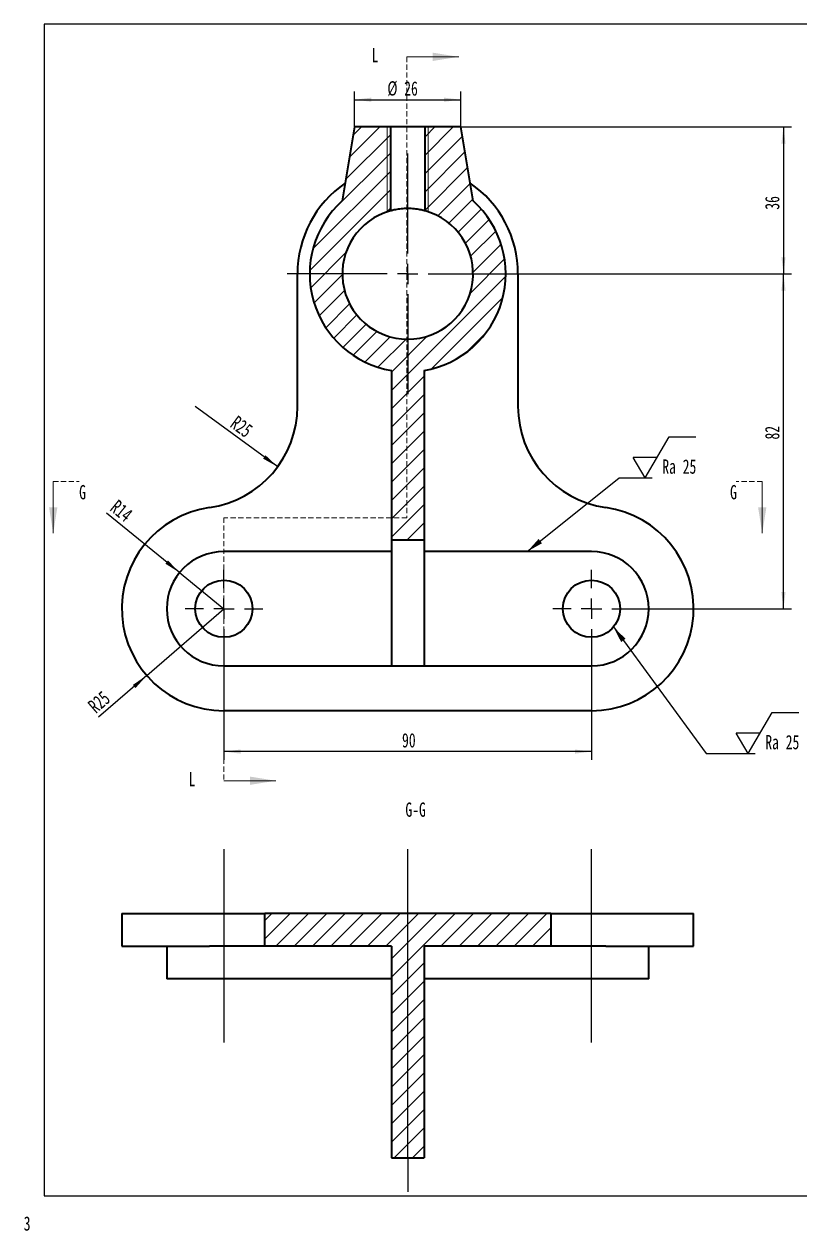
# Model space of a CAD drawing. Header units: millimetres. Extents: x 0 to 415, y -4 to 292.
# Drawn here: x 0.1 to 190, y -3.6 to 292 of the extents above; entities that cross this region are included whole.
import ezdxf

# ---------------------------------------------------------------- set-up
doc = ezdxf.new("R2010")
doc.units = ezdxf.units.MM
doc.linetypes.add('HIDDEN', pattern=[1.905, 1.27, -0.635])
doc.layers.add('10', color=7, linetype='Continuous')
doc.layers.add('5', color=7, linetype='Continuous')
doc.styles.add('SLDTEXTSTYLE2', font='TXT', dxfattribs={"width": 0.7})
doc.dimstyles.new('SLDDIMSTYLE0', dxfattribs={"dimtxt": 3.5, "dimasz": 4.08, "dimexe": 0, "dimexo": 0.0625, "dimgap": 0.875, "dimtad": 2, "dimdec": 1, "dimrnd": 1e-09, "dimzin": 12, "dimdsep": 46, "dimtxsty": 'SLDTEXTSTYLE2', "dimsah": 1, "dimcen": 0.09, "dimadec": 0, "dimazin": 3, "dimtfac": 1, "dimtdec": 3, "dimtofl": 0, "dimtmove": 0, "dimatfit": 3, "dimfxl": 1, "dimfrac": 2, "dimtolj": 1, "dimtzin": 12, "dimarcsym": 0})
doc.dimstyles.new('SLDDIMSTYLE1', dxfattribs={"dimtxt": 3.5, "dimasz": 4.08, "dimexe": 0, "dimexo": 0.0625, "dimgap": 0.875, "dimtad": 2, "dimdec": 1, "dimrnd": 1e-09, "dimzin": 12, "dimdsep": 46, "dimtxsty": 'SLDTEXTSTYLE2', "dimsah": 1, "dimcen": 0, "dimadec": 0, "dimazin": 3, "dimtfac": 1, "dimtdec": 3, "dimtofl": 0, "dimtmove": 0, "dimatfit": 3, "dimfxl": 1, "dimfrac": 2, "dimtolj": 1, "dimtzin": 12, "dimarcsym": 0})
doc.dimstyles.new('SLDDIMSTYLE2', dxfattribs={"dimtxt": 0.18, "dimasz": 4.08, "dimexe": 0, "dimexo": 0.0625, "dimgap": 0, "dimtad": 0, "dimtih": 1, "dimtoh": 1, "dimdec": 0, "dimrnd": 1e-09, "dimzin": 0, "dimdsep": 46, "dimtxsty": 'Standard', "dimsah": 1, "dimcen": 0.09, "dimadec": 0, "dimazin": 0, "dimtfac": 4.08, "dimtdec": 0, "dimtofl": 0, "dimtmove": 0, "dimatfit": 3, "dimfxl": 1, "dimfrac": 2, "dimtolj": 1, "dimtzin": 0, "dimarcsym": 0})

# ---------------------------------------------------------------- blocks, each defined once
blk = doc.blocks.new('_D')
at = {"layer": '10', "transparency": 16777216}
for p, q in [((81.02, 266.83), (81.02, 275.49)), ((107.02, 266.83), (107.02, 275.49)), ((81.02, 273.49), (107.02, 273.49))]:
    blk.add_line(p, q, dxfattribs=at)
for points in [[(81.02, 273.49), (85.1, 272.98), (85.1, 274)], [(107.02, 273.49), (102.94, 274), (102.94, 272.98)]]:
    blk.add_solid(points, dxfattribs=at)
at = {"layer": '10', "transparency": 16777216, "char_height": 3.5, "attachment_point": 1, "style": 'SLDTEXTSTYLE2'}
for s, insert in [('%%c', (89.04, 278.01)), ('26', (93.16, 278))]:
    blk.add_mtext(s, dxfattribs=dict(at, insert=insert))
blk = doc.blocks.new('_D_1')
at = {"layer": '10', "transparency": 16777216}
for p, q in [((107.02, 266.83), (188.02, 266.83)), ((186.02, 266.83), (186.02, 230.83)), ((123.52, 230.83), (188.02, 230.83))]:
    blk.add_line(p, q, dxfattribs=at)
for points in [[(186.02, 266.83), (185.51, 262.75), (186.53, 262.75)], [(186.02, 230.83), (186.53, 234.91), (185.51, 234.91)]]:
    blk.add_solid(points, dxfattribs=at)
at = {"layer": '10', "transparency": 16777216, "insert": (181.51, 246.55), "char_height": 3.5, "attachment_point": 1, "rotation": 90, "style": 'SLDTEXTSTYLE2'}
blk.add_mtext('36', dxfattribs=at)
blk = doc.blocks.new('_D_2')
at = {"layer": '10', "transparency": 16777216}
for p, q in [((123.52, 230.83), (188.02, 230.83)), ((186.02, 148.83), (186.02, 230.83)), ((148.52, 148.83), (188.02, 148.83))]:
    blk.add_line(p, q, dxfattribs=at)
for points in [[(186.02, 230.83), (185.51, 226.75), (186.53, 226.75)], [(186.02, 148.83), (186.53, 152.91), (185.51, 152.91)]]:
    blk.add_solid(points, dxfattribs=at)
at = {"layer": '10', "transparency": 16777216, "insert": (181.51, 190.26), "char_height": 3.5, "attachment_point": 1, "rotation": 90, "style": 'SLDTEXTSTYLE2'}
blk.add_mtext('82', dxfattribs=at)
blk = doc.blocks.new('_D_3')
at = {"layer": '10', "transparency": 16777216}
blk.add_line((62.2, 183.58), (42.02, 198.34), dxfattribs=at)
blk.add_solid([(62.2, 183.58), (59.21, 186.4), (58.61, 185.58)], dxfattribs=at)
at = {"layer": '10', "transparency": 16777216, "insert": (52.37, 196.32), "char_height": 3.5, "attachment_point": 1, "rotation": 323.8188, "style": 'SLDTEXTSTYLE2'}
blk.add_mtext('R25', dxfattribs=at)
blk = doc.blocks.new('_D_4')
at = {"layer": '10', "transparency": 16777216}
for q in [(20.27, 172.24), (49.02, 148.83)]:
    blk.add_line((38.16, 157.67), q, dxfattribs=at)
blk.add_solid([(38.16, 157.67), (35.32, 160.64), (34.68, 159.85)], dxfattribs=at)
at = {"layer": '10', "transparency": 16777216, "insert": (23.11, 175.74), "char_height": 3.5, "attachment_point": 1, "rotation": 320.8583, "style": 'SLDTEXTSTYLE2'}
blk.add_mtext('R14', dxfattribs=at)
blk = doc.blocks.new('_D_5')
at = {"layer": '10', "transparency": 16777216}
for q in [(49.02, 148.83), (18.35, 122.25)]:
    blk.add_line((30.13, 132.46), q, dxfattribs=at)
blk.add_solid([(30.13, 132.46), (26.71, 130.17), (27.38, 129.4)], dxfattribs=at)
at = {"layer": '10', "transparency": 16777216, "insert": (15.4, 125.66), "char_height": 3.5, "attachment_point": 1, "rotation": 40.9146, "style": 'SLDTEXTSTYLE2'}
blk.add_mtext('R25', dxfattribs=at)
blk = doc.blocks.new('_D_6')
at = {"layer": '10', "transparency": 16777216}
for p, q in [((49.02, 139.33), (49.02, 111.83)), ((139.02, 139.33), (139.02, 111.83)), ((139.02, 113.83), (49.02, 113.83))]:
    blk.add_line(p, q, dxfattribs=at)
for points in [[(49.02, 113.83), (53.1, 113.33), (53.1, 114.34)], [(139.02, 113.83), (134.94, 114.34), (134.94, 113.33)]]:
    blk.add_solid(points, dxfattribs=at)
at = {"layer": '10', "transparency": 16777216, "insert": (92.63, 118.35), "char_height": 3.5, "attachment_point": 1, "style": 'SLDTEXTSTYLE2'}
blk.add_mtext('90', dxfattribs=at)
blk = doc.blocks.new('SW_CENTERMARKSYMBOL_0')
at = {"layer": '10', "color": 0}
for p, q in [((0, 5), (0, 9.5)), ((-5, 0), (-9.5, 0)), ((0, 0), (-2.5, 0)), ((0, 0), (0, 2.5)), ((0, 0), (0, -2.5)), ((0, 0), (2.5, 0)), ((5, 0), (9.5, 0)), ((0, -5), (0, -9.5))]:
    blk.add_line(p, q, dxfattribs=at)
blk = doc.blocks.new('SW_CENTERMARKSYMBOL_1')
at = {"layer": '10', "color": 0}
for p, q in [((0, 5), (0, 9.5)), ((-5, 0), (-9.5, 0)), ((0, 0), (-2.5, 0)), ((0, 0), (0, 2.5)), ((0, 0), (0, -2.5)), ((0, 0), (2.5, 0)), ((5, 0), (9.5, 0)), ((0, -5), (0, -9.5))]:
    blk.add_line(p, q, dxfattribs=at)
blk = doc.blocks.new('SW_CENTERMARKSYMBOL_2')
at = {"layer": '10', "color": 0}
for p, q in [((0, 5), (0, 29.5)), ((-5, 0), (-29.5, 0)), ((0, 0), (-2.5, 0)), ((0, 0), (0, 2.5)), ((0, 0), (0, -2.5)), ((0, 0), (2.5, 0)), ((5, 0), (29.5, 0)), ((0, -5), (0, -29.5))]:
    blk.add_line(p, q, dxfattribs=at)
blk = doc.blocks.new('SW_SFSYMBOL_2')
at = {"layer": '10', "color": 0}
for p, q in [((-1.75, 0), (4.15, 10)), ((4.15, 10), (10.67, 10)), ((-1.75, 0), (-4.7, 5)), ((1.2, 5), (-4.7, 5))]:
    blk.add_line(p, q, dxfattribs=at)
at = {"layer": '10', "color": 0, "insert": (2.45, 4.51), "char_height": 3.5, "attachment_point": 1, "style": 'SLDTEXTSTYLE2'}
blk.add_mtext('Ra 25', dxfattribs=at)
blk = doc.blocks.new('SW_SFSYMBOL_3')
at = {"layer": '10', "color": 0}
for p, q in [((-1.75, 0), (4.15, 10)), ((4.15, 10), (10.67, 10)), ((-1.75, 0), (-4.7, 5)), ((1.2, 5), (-4.7, 5))]:
    blk.add_line(p, q, dxfattribs=at)
at = {"layer": '10', "color": 0, "insert": (2.45, 4.51), "char_height": 3.5, "attachment_point": 1, "style": 'SLDTEXTSTYLE2'}
blk.add_mtext('Ra 25', dxfattribs=at)

msp = doc.modelspace()

# ---------------------------------------------------------------- hatches: boundary and pattern name
at = {"layer": '10', "linetype": 'Continuous', "lineweight": 18}
h = msp.add_hatch(dxfattribs=at)
h.set_pattern_fill('ANSI31', color=256, style=0)
edge = h.paths.add_edge_path(flags=0)
edge.add_line((90.02, 207.17), (90.02, 165.73))
edge.add_line((90.02, 165.73), (98.02, 165.73))
edge.add_line((98.02, 165.73), (98.02, 207.17))
edge.add_arc((94.02, 230.83), 24, 279.5941, 408.1197)
edge.add_line((110.04, 248.7), (107.02, 266.83))
edge.add_line((107.02, 266.83), (98.27, 266.83))
edge.add_line((98.27, 266.83), (98.27, 246.26))
edge.add_arc((94.02, 230.83), 16, -254.5959, 74.5959, ccw=False)
edge.add_line((89.77, 246.26), (89.77, 266.83))
edge.add_line((89.77, 266.83), (81.02, 266.83))
edge.add_line((81.02, 266.83), (78, 248.7))
edge.add_arc((94.02, 230.83), 24, 131.8803, 260.4059)
h = msp.add_hatch(dxfattribs=at)
h.set_pattern_fill('ANSI31', color=256, angle=3e-322, style=0)
h.paths.add_polyline_path([(59, 74.2), (59, 66.2), (90.02, 66.2), (90.02, 14.35), (98.02, 14.35), (98.02, 66.2), (129.05, 66.2), (129.05, 74.2)], flags=0)

# ---------------------------------------------------------------- linework, layer by layer
at = {"color": 7, "linetype": 'HIDDEN', "lineweight": 18}
for p, q in [((93.81, 283.99), (93.81, 171.12)), ((7.22, 179.99), (13.57, 179.99)), ((180.82, 179.99), (174.47, 179.99)), ((93.81, 171.12), (49.02, 171.12)), ((49.02, 171.12), (49.02, 106.69))]:
    msp.add_line(p, q, dxfattribs=at)
at = {"color": 7, "linetype": 'Continuous', "lineweight": 18}
for p, q in [((93.81, 283.99), (106.51, 283.99)), ((89.02, 266.83), (89.02, 246.03)), ((99.02, 266.83), (99.02, 246.03)), ((7.22, 179.99), (7.22, 167.29)), ((180.82, 179.99), (180.82, 167.29)), ((49.02, 106.69), (61.72, 106.69))]:
    msp.add_line(p, q, dxfattribs=at)
at = {"color": 7, "linetype": 'Continuous', "lineweight": 35}
for p, q in [((81.02, 266.83), (78, 248.7)), ((89.77, 266.83), (81.02, 266.83)), ((89.77, 266.83), (89.77, 246.26)), ((98.27, 266.83), (89.77, 266.83)), ((98.27, 246.26), (98.27, 266.83)), ((107.02, 266.83), (98.27, 266.83)), ((110.04, 248.7), (107.02, 266.83)), ((67.02, 198.34), (67.02, 230.83)), ((121.02, 230.83), (121.02, 198.34)), ((90.02, 207.17), (90.02, 165.73)), ((98.02, 207.17), (98.02, 165.73)), ((90.02, 165.73), (98.02, 165.73)), ((90.02, 165.73), (90.02, 134.83)), ((98.02, 165.73), (98.02, 134.83)), ((90.02, 162.83), (49.02, 162.83)), ((139.02, 162.83), (98.02, 162.83)), ((49.02, 134.83), (90.02, 134.83)), ((90.02, 134.83), (98.02, 134.83)), ((98.02, 134.83), (139.02, 134.83)), ((139.02, 123.83), (49.02, 123.83)), ((24.02, 74.2), (24.02, 66.2)), ((24.02, 74.2), (45.52, 74.2)), ((45.52, 74.2), (59, 74.2)), ((129.05, 74.2), (59, 74.2)), ((59, 66.2), (59, 74.2)), ((129.05, 74.2), (129.05, 66.2)), ((129.05, 74.2), (142.52, 74.2)), ((142.52, 74.2), (164.02, 74.2)), ((164.02, 66.2), (164.02, 74.2)), ((24.02, 66.2), (45.52, 66.2)), ((35.02, 66.2), (35.02, 58.2)), ((59, 66.2), (45.52, 66.2)), ((90.02, 66.2), (59, 66.2)), ((90.02, 66.2), (90.02, 14.35)), ((129.05, 66.2), (98.02, 66.2)), ((98.02, 66.2), (98.02, 14.35)), ((142.52, 66.2), (129.05, 66.2)), ((142.52, 66.2), (164.02, 66.2)), ((153.02, 58.2), (153.02, 66.2)), ((49.02, 58.2), (35.02, 58.2)), ((90.02, 58.2), (49.02, 58.2)), ((139.02, 58.2), (98.02, 58.2)), ((153.02, 58.2), (139.02, 58.2)), ((90.02, 14.35), (98.02, 14.35))]:
    msp.add_line(p, q, dxfattribs=at)
for centre in [(49.02, 148.83), (139.02, 148.83)]:
    msp.add_circle(centre, 7, dxfattribs=at)
for centre, radius, start, end in [((94.02, 230.83), 27, 124.4955, 180), ((94.02, 230.83), 27, 0, 55.5045), ((94.02, 230.83), 24, 131.8803, 260.4059), ((94.02, 230.83), 24, 279.5941, 48.1197), ((94.02, 230.83), 16, 105.4041, 74.5959), ((42.02, 198.34), 25, 278.0478, 0), ((146.02, 198.34), 25, 180, 261.9522), ((49.02, 148.83), 25, 98.0478, 270), ((139.02, 148.83), 25, 270, 81.9522), ((49.02, 148.83), 14, 90, 270), ((139.02, 148.83), 14, 270, 90)]:
    msp.add_arc(centre, radius, start, end, dxfattribs=at)
msp.add_open_spline([(98.27, 246.26), (98.27, 246.26), (98.25, 246.27), (98.14, 246.3), (98.05, 246.32), (97.84, 246.37), (97.71, 246.4), (97.4, 246.47), (97.22, 246.51), (96.83, 246.59), (96.62, 246.62), (96.15, 246.69), (95.91, 246.72), (95.4, 246.78), (95.13, 246.8), (94.58, 246.83), (94.3, 246.83), (93.74, 246.83), (93.46, 246.83), (92.92, 246.8), (92.65, 246.78), (92.13, 246.72), (91.89, 246.69), (91.43, 246.62), (91.21, 246.59), (90.82, 246.51), (90.64, 246.47), (90.33, 246.4), (90.2, 246.37), (89.99, 246.32), (89.91, 246.3), (89.8, 246.27), (89.77, 246.26), (89.77, 246.26)], degree=3, knots=[0, 0, 0, 0, 0.0625, 0.0625, 0.125, 0.125, 0.1875, 0.1875, 0.25, 0.25, 0.3125, 0.3125, 0.375, 0.375, 0.4375, 0.4375, 0.5, 0.5, 0.5625, 0.5625, 0.625, 0.625, 0.6875, 0.6875, 0.75, 0.75, 0.8125, 0.8125, 0.875, 0.875, 0.9375, 0.9375, 1, 1, 1, 1], dxfattribs=at)
at = {"color": 7, "linetype": 'Continuous', "lineweight": 18}
for points in [[(106.51, 283.99), (100.16, 285.01), (100.16, 282.98)], [(7.22, 167.29), (8.24, 173.64), (6.21, 173.64)], [(180.82, 167.29), (181.84, 173.64), (179.81, 173.64)], [(61.72, 106.69), (55.37, 107.71), (55.37, 105.67)]]:
    msp.add_solid(points, dxfattribs=at)
at = {"layer": '10'}
for p, q in [((49.02, 89.96), (49.02, 42.59)), ((94.02, 14.35), (94.02, 89.96)), ((139.02, 42.59), (139.02, 89.96)), ((94.02, 14.35), (94.02, 5.99))]:
    msp.add_line(p, q, dxfattribs=at)
at = {"layer": '5', "color": 7, "lineweight": 25}
for p, q in [((415, 292), (5, 292)), ((5, 292), (5, 5)), ((5, 5), (415, 5))]:
    msp.add_line(p, q, dxfattribs=at)

# ---------------------------------------------------------------- block references
at = {"layer": '10'}
for name, p in [('SW_CENTERMARKSYMBOL_2', (94.02, 230.83)), ('SW_SFSYMBOL_3', (153.9, 180.88)), ('SW_CENTERMARKSYMBOL_1', (49.02, 148.83)), ('SW_CENTERMARKSYMBOL_0', (139.02, 148.83)), ('SW_SFSYMBOL_2', (179.12, 113.38))]:
    msp.add_blockref(name, p, dxfattribs=at)

# ---------------------------------------------------------------- texts
at = {"color": 7, "linetype": 'Continuous', "char_height": 3.5, "attachment_point": 1, "style": 'SLDTEXTSTYLE2'}
for s, insert in [('L', (85.19, 286.16)), ('G', (13.57, 179.12)), ('G', (172.94, 179.12)), ('L', (40.39, 108.86)), ('3', (0, 0)), ('3', (0, 0))]:
    msp.add_mtext(s, dxfattribs=dict(at, insert=insert))
at = {"layer": '10', "insert": (95.95, 101.37), "char_height": 3.5, "attachment_point": 2, "style": 'SLDTEXTSTYLE2'}
msp.add_mtext('G-G', dxfattribs=at)

# ---------------------------------------------------------------- dimensions: what is measured, and where the dimension line sits
at = {"layer": '10'}
dim = msp.add_linear_dim(base=(107.02, 273.49), p1=(81.02, 266.83), p2=(107.02, 266.83), text='%%c<>', dimstyle='SLDDIMSTYLE0', dxfattribs=at)
dim.commit()
dim.dimension.update_dxf_attribs({"geometry": '_D', "text_midpoint": (92.63, 273.49), "dimtype": 160})
for p1, picture, middle in [((107.02, 266.83), '_D_1', (186.02, 248.08)), ((148.52, 148.83), '_D_2', (186.02, 191.8))]:
    dim = msp.add_linear_dim(base=(186.02, 230.83), p1=p1, p2=(123.52, 230.83), angle=90, dimstyle='SLDDIMSTYLE0', dxfattribs=at)
    dim.commit()
    dim.dimension.update_dxf_attribs({"geometry": picture, "text_midpoint": middle, "dimtype": 160})
for center, mpoint, picture, middle in [((42.02, 198.34), (62.2, 183.58), '_D_3', (51.74, 191.23)), ((49.02, 148.83), (38.16, 157.67), '_D_4', (22, 170.83)), ((49.02, 148.83), (30.13, 132.46), '_D_5', (20.05, 123.72))]:
    dim = msp.add_radius_dim(center=center, mpoint=mpoint, dimstyle='SLDDIMSTYLE1', dxfattribs=at)
    dim.commit()
    dim.dimension.update_dxf_attribs({"geometry": picture, "text_midpoint": middle, "dimtype": 164})
dim = msp.add_linear_dim(base=(49.02, 113.83), p1=(139.02, 139.33), p2=(49.02, 139.33), dimstyle='SLDDIMSTYLE0', dxfattribs=at)
dim.commit()
dim.dimension.update_dxf_attribs({"geometry": '_D_6', "text_midpoint": (94.16, 113.83), "dimtype": 160})

# ---------------------------------------------------------------- leaders
for points in [[(123.3, 162.83), (145.8, 180.88), (153.9, 180.88)], [(144.4, 144.35), (167.1, 113.38), (179.12, 113.38)]]:
    msp.add_leader(points, dimstyle='SLDDIMSTYLE2', dxfattribs=at)

doc.saveas('drawing.dxf')
